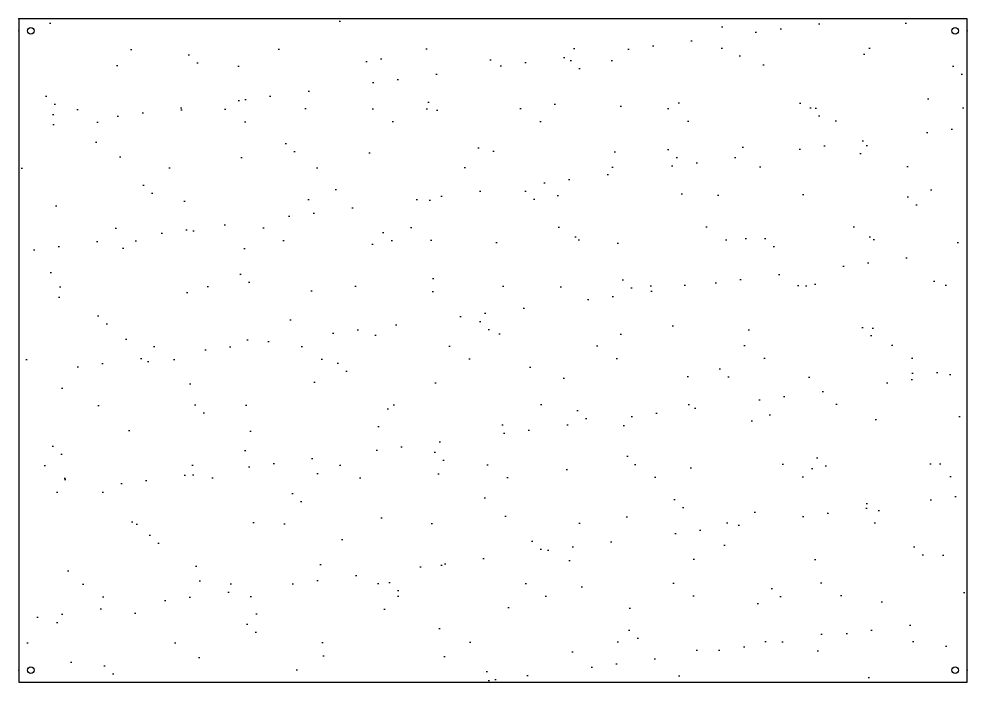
# Model space of a CAD drawing. Header units: inches. Extents: x -37.2 to 2.8, y -59.3 to -31.3.
import ezdxf

# ---------------------------------------------------------------- set-up
doc = ezdxf.new("R2010")
doc.units = ezdxf.units.IN
doc.header["$MEASUREMENT"] = 0
doc.layers.add('AQME Points', color=7, linetype='Continuous')

# ---------------------------------------------------------------- blocks, each defined once
blk = doc.blocks.new('AQME_7507_20120404113349')
at = {"color": 1}
blk.add_circle((0, 0.5), 0.141, dxfattribs=at)
at = {"layer": 'AQME Points', "color": 3}
for p in [(0, 0), (0, 0, 0.177)]:
    blk.add_point(p, dxfattribs=at)
blk = doc.blocks.new('AQME_7507_20120404113415')
at = {"color": 1}
blk.add_circle((0, 0.5), 0.141, dxfattribs=at)
at = {"layer": 'AQME Points', "color": 3}
for p in [(0, 0), (0, 0, 0.177)]:
    blk.add_point(p, dxfattribs=at)
blk = doc.blocks.new('AQME_7507_20120404113447')
at = {"color": 1}
blk.add_circle((0, 0.5), 0.141, dxfattribs=at)
at = {"layer": 'AQME Points', "color": 3}
for p in [(0, 0), (0, 0, 0.177)]:
    blk.add_point(p, dxfattribs=at)
blk = doc.blocks.new('AQME_7507_20120404113504')
at = {"color": 1}
blk.add_circle((0, 0.5), 0.141, dxfattribs=at)
at = {"layer": 'AQME Points', "color": 3}
for p in [(0, 0), (0, 0, 0.177)]:
    blk.add_point(p, dxfattribs=at)
blk = doc.blocks.new('AQME_2614-S_20120404113505', base_point=(0, 0, 0.088))
h = blk.add_hatch()
h.set_pattern_fill('AR-SAND', color=8, scale=2, style=0)
h.paths.add_polyline_path([(0, 0), (0, -28), (40, -28), (40, 0)])
at = {"color": 1}
for p, q in [((0, 0), (0, -28)), ((40, 0), (0, 0)), ((40, -28), (40, 0)), ((0, -28), (40, -28))]:
    blk.add_line(p, q, dxfattribs=at)
at = {"invisible_edges": 15}
for points in [[(0, 0, 0.177), (0, -28, 0.177), (40, -28, 0.177), (40, 0, 0.177)], [(0, 0), (0, -28), (40, -28), (40, 0)]]:
    blk.add_3dface(points, dxfattribs=at)
at = {"layer": 'AQME Points', "color": 3}
blk.add_point((0, 0, 0.088), dxfattribs=at)
for name, p, rotation in [('AQME_7507_20120404113349', (0, -0.5), 270), ('AQME_7507_20120404113447', (40, -0.5), 90), ('AQME_7507_20120404113415', (0, -27.5), 270), ('AQME_7507_20120404113504', (40, -27.5), 90)]:
    blk.add_blockref(name, p, dxfattribs=dict(rotation=rotation))

msp = doc.modelspace()

# ---------------------------------------------------------------- block references
msp.add_blockref('AQME_2614-S_20120404113505', (-37.22, -31.311, 60.089))

doc.saveas('drawing.dxf')
